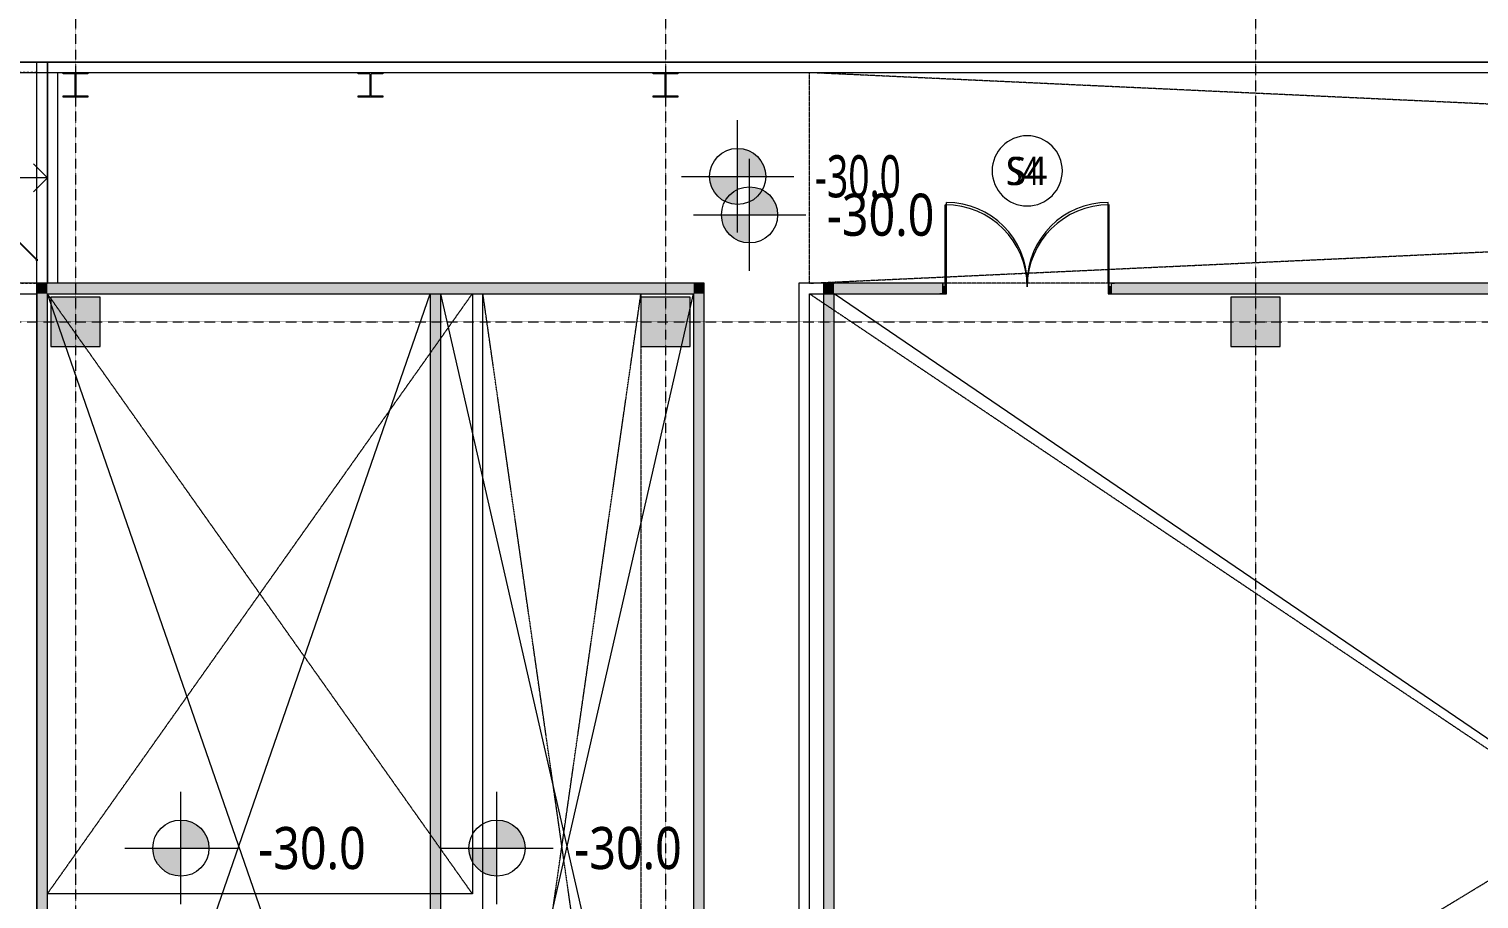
# Model space of a CAD drawing. Extents: x -76427 to 292734, y -42117 to 131250.
# Drawn here: x 167338 to 187982, y 6775 to 19172 of the extents above; entities that cross this region are included whole.
import ezdxf

# ---------------------------------------------------------------- set-up
doc = ezdxf.new("R2010")
doc.units = 0
doc.header["$LTSCALE"] = 10
for name, pattern in [('H12PL1$0$HIDDEN', [0.4, 0.3, -0.1]), ('H12PL1$0$JJP_三點線', [0.9, 0.3, -0.15, 0, -0.15, 0, -0.15, 0, -0.15]), ('XFM7P10ICA$0$H12PL1$0$JJP_三點線', [0.9, 0.3, -0.15, 0, -0.15, 0, -0.15, 0, -0.15]), ('XFM7P10ICA$0$H12PL1$0$TAI_虛線', [5.644, 2.822, -2.822])]:
    doc.linetypes.add(name, pattern=pattern)
for name, color, linetype in [('H12PL1$0$A-LABEL-HIGH.200K', 252, 'Continuous'), ('H12PL1$0$A-OBJE-2D', 252, 'Continuous'), ('H12PL1$0$A-OBJE-2D.200K', 252, 'Continuous'), ('H12PL1$0$A-WALL-IN', 252, 'Continuous'), ('H12PL1$0$A-WALL-IN.200K', 252, 'Continuous'), ('H12PL1$0$D label', 252, 'Continuous'), ('H12PL1$0$Door', 252, 'Continuous'), ('H12PL1$0$Hattch', 252, 'Continuous'), ('H12PL1$0$S-COL', 252, 'Continuous'), ('H12PL1$0$S-COL.200K', 252, 'Continuous'), ('H12PL1$0$S-GRID', 252, 'Continuous'), ('H12PL1$0$S-SLAB-SHOW.200K', 252, 'Continuous'), ('XFM7P10ICA$0$H12PL1$0$A-OBJE-2D', 252, 'Continuous'), ('XFM7P10ICA$0$H12PL1$0$A-TEXT-修改說明', 252, 'Continuous'), ('XFM7P10ICA$0$H12PL1$0$A-WALL-IN', 252, 'Continuous'), ('XFM7P10ICA$0$H12PL1$0$A-WALL-IN-200K.200K', 252, 'Continuous'), ('XFM7P10ICA$0$H12PL1$0$D label', 252, 'Continuous'), ('XFM7P10ICA$0$H12PL1$0$Door', 252, 'Continuous'), ('XFM7P10ICA$0$H12PL1$0$Hattch', 252, 'Continuous'), ('XFM7P10ICA$0$H12PL1$0$S-COL', 252, 'Continuous'), ('XFM7P10ICA$0$H12PL1$0$S-GRID', 252, 'Continuous'), ('XFM7P10ICA$0$H12PL1$0$S-SLAB-SHOW', 252, 'Continuous')]:
    doc.layers.add(name, color=color, linetype=linetype)
doc.styles.add('H12PL1$0$Standard', font='', dxfattribs={"width": 0.8})
doc.styles.add('XFM7P10ICA$0$H12PL1$0$dim-txt', font='isocp.shx', dxfattribs={"width": 0.7, "bigfont": 'chineset.shx'})
doc.styles.add('XFM7P10ICA$0$H12PL1$0$Standard', font='isocp.shx', dxfattribs={"bigfont": 'chineset.shx'})
doc.styles.get('H12PL1$0$Standard').set_extended_font_data('Microsoft JhengHei')
doc.dimstyles.new('XFM7P10ICA$0$H12PL1$0$ARCH-dim-200MM', dxfattribs={"dimscale": 200, "dimtxt": 0.3, "dimasz": 0.1, "dimexe": 0.1, "dimexo": 0.1, "dimgap": 0.05, "dimtad": 1, "dimdec": 0, "dimlfac": 10, "dimrnd": 0.5, "dimdsep": 46, "dimtxsty": 'XFM7P10ICA$0$H12PL1$0$dim-txt', "dimblk": 'XFM7P10ICA$0$H12PL1$0$_Dot', "dimcen": 2, "dimclrd": 256, "dimclre": 256, "dimclrt": 256, "dimadec": 0, "dimazin": 0, "dimtfac": 1, "dimtix": 1, "dimtmove": 2, "dimatfit": 3, "dimldrblk": 'XFM7P10ICA$0$H12PL1$0$_OBLIQUE', "dimfxl": 1, "dimtvp": 1, "dimtolj": 1, "dimarcsym": 0})

# ---------------------------------------------------------------- blocks, each defined once
blk = doc.blocks.new('XFM7P10ICA$0$H12PL1$0$_Dot')
blk = doc.blocks.new('XFM7P10ICA$0$H12PL1$0$_OBLIQUE')
at = {"color": 0, "linetype": 'ByBlock', "lineweight": -2}
blk.add_line((-0.5, -0.5), (0.5, 0.5), dxfattribs=at)
blk = doc.blocks.new('H12PL1$0$D 標記 24[66]_1', base_point=(18155, 1540))
at = {"layer": 'H12PL1$0$D label', "color": 8, "lineweight": 0, "flags": 128}
blk.add_lwpolyline([(18205, 1715, 1), (18105, 1715, 1)], format="xyb", close=True, dxfattribs=at)
at = {"layer": 'H12PL1$0$D label', "color": 6, "lineweight": 0, "insert": (18125.1, 1694.3), "char_height": 40, "attachment_point": 7, "style": 'H12PL1$0$Standard'}
blk.add_mtext('\\A1;\\pt0;S4', dxfattribs=at)
blk = doc.blocks.new('H12PL1')
at = {"layer": 'H12PL1$0$Hattch', "linetype": 'Continuous', "lineweight": 0}
for points in [[(177426.84, 17071.41), (177826.84, 17071.41), (177796.39, 17224.48), (177709.68, 17354.25), (177579.91, 17440.96), (177426.84, 17471.41)], [(177426.84, 17071.41), (177026.84, 17071.41), (177057.28, 16918.33), (177143.99, 16788.56), (177273.76, 16701.85), (177426.84, 16671.41)]]:
    blk.add_hatch(color=256, dxfattribs=at).paths.add_polyline_path(points)
at = {"layer": 'H12PL1$0$A-LABEL-HIGH.200K', "lineweight": 0}
for p, q in [((177426.84, 16271.41), (177426.84, 17871.41)), ((176626.84, 17071.41), (178226.84, 17071.41))]:
    blk.add_line(p, q, dxfattribs=at)
blk.add_circle((177426.84, 17071.41), 400, dxfattribs=at)
at = {"layer": 'H12PL1$0$A-OBJE-2D', "linetype": 'H12PL1$0$HIDDEN', "lineweight": 0}
for p, q in [((178450, 15550), (178450, 18550)), ((178450, 18550), (243150, 18550)), ((178450, 15550), (243150, 18550)), ((243150, 15550), (178450, 18550)), ((243150, 15550), (178450, 15550)), ((167600, 6850), (173650, 15400)), ((173650, 6850), (167600, 15400)), ((173800, -350), (173800, 15400)), ((173800, 15400), (176050, 15400)), ((173800, -350), (176050, 15400)), ((176050, -350), (173800, 15400)), ((176050, 15400), (176050, -350)), ((178450, 1170), (201900, 15400)), ((178450, 15400), (201900, -350))]:
    blk.add_line(p, q, dxfattribs=at)
at = {"layer": 'H12PL1$0$A-OBJE-2D', "lineweight": 0}
for points in [[(167600, 15550), (167600, 18700), (243150, 18700)], [(167750, 15550), (167750, 18550), (243150, 18550)]]:
    blk.add_lwpolyline(points, dxfattribs=at)
at = {"layer": 'H12PL1$0$A-OBJE-2D.200K', "lineweight": 0}
for q in [(167400, 17250), (167400, 16850)]:
    blk.add_line((167600, 17050), q, dxfattribs=at)
at = {"layer": 'H12PL1$0$A-OBJE-2D.200K', "lineweight": 0, "flags": 128}
blk.add_lwpolyline([(167600, 17050), (164000, 17050)], dxfattribs=at)
at = {"layer": 'H12PL1$0$A-WALL-IN', "lineweight": 0}
for p, q in [((180350, 15550), (180307, 15550)), ((180350, 15400), (180350, 15550)), ((182750, 15550), (182793, 15550)), ((182750, 15400), (182750, 15550)), ((180350, 15400), (180307, 15400)), ((182750, 15400), (182793, 15400))]:
    blk.add_line(p, q, dxfattribs=at)
at = {"layer": 'H12PL1$0$A-WALL-IN', "lineweight": 0, "flags": 128}
for points in [[(167450, 15550), (167600, 15550)], [(167450, 15550), (167450, -440)], [(176800, 15550), (167600, 15550)], [(176950, 15550), (176800, 15550)], [(176950, -350), (176950, 15550)], [(178300, 15550), (178300, 15400)], [(180350, 15550), (178300, 15550)], [(201975, 15550), (182750, 15550)], [(167600, 15400), (173650, 15400)], [(167600, 6850), (167600, 15400)], [(173650, 15400), (173650, 6850)], [(173800, 15400), (176800, 15400)], [(173800, -440), (173800, 15400)], [(176800, 15400), (176800, -350)], [(178300, 15400), (178300, 1170)], [(178450, 1170), (178450, 15400)], [(178450, 15400), (180350, 15400)], [(182750, 15400), (201900, 15400)], [(173650, 6850), (167600, 6850)]]:
    blk.add_lwpolyline(points, dxfattribs=at)
at = {"layer": 'H12PL1$0$A-WALL-IN.200K', "lineweight": 0, "flags": 128}
for points in [[(243150, 18700), (39500, 18700)], [(163975, 18550), (167825, 18550)], [(168175, 18550), (172025, 18550)], [(172375, 18550), (176225, 18550)], [(176575, 18550), (243150, 18550)], [(167450, 15550), (42650, 15550)], [(167450, 15400), (167450, 15550)], [(102550, 15400), (167450, 15400)]]:
    blk.add_lwpolyline(points, dxfattribs=at)
at = {"layer": 'H12PL1$0$Door', "lineweight": 0}
for p, q in [((180400, 15550), (180400, 16700)), ((182700, 15550), (182700, 16700)), ((180350, 15550), (180307, 15550)), ((180350, 15550), (180307, 15550)), ((180400, 15550), (180350, 15550)), ((180350, 15550), (180350, 15400)), ((180350, 15400), (180350, 15550)), ((180350, 15400), (180350, 15550)), ((180400, 15400), (180400, 15550)), ((182750, 15550), (182700, 15550)), ((182700, 15550), (182700, 15400)), ((182750, 15400), (182750, 15550)), ((182750, 15400), (182750, 15550)), ((182750, 15400), (182750, 15550)), ((182750, 15550), (182793, 15550)), ((182750, 15550), (182793, 15550)), ((180350, 15400), (180307, 15400)), ((180350, 15400), (180307, 15400)), ((180350, 15400), (180400, 15400)), ((182700, 15400), (182750, 15400)), ((182750, 15400), (182793, 15400)), ((182750, 15400), (182793, 15400))]:
    blk.add_line(p, q, dxfattribs=at)
for centre, start, end in [((180400, 15550), 0, 90), ((182700, 15550), 90, 180)]:
    blk.add_arc(centre, 1150, start, end, dxfattribs=at)
at = {"layer": 'H12PL1$0$S-COL', "lineweight": 0, "flags": 128}
for points in [[(167650, 14650), (168350, 14650), (168350, 15350), (167650, 15350)], [(176050, 14650), (176750, 14650), (176750, 15350), (176050, 15350)], [(184450, 14650), (185150, 14650), (185150, 15350), (184450, 15350)]]:
    blk.add_lwpolyline(points, close=True, dxfattribs=at)
at = {"layer": 'H12PL1$0$S-COL.200K', "lineweight": 0, "flags": 128}
for points in [[(168175, 18550), (168175, 18531), (168013, 18531, 0.41421356), (168006, 18524), (168006, 18226, 0.41421356), (168013, 18219), (168175, 18219), (168175, 18200), (167825, 18200), (167825, 18219), (167987, 18219, 0.41421356), (167994, 18226), (167994, 18524, 0.41421356), (167987, 18531), (167825, 18531), (167825, 18550)], [(172375, 18550), (172375, 18531), (172213, 18531, 0.41421356), (172206, 18524), (172206, 18226, 0.41421356), (172213, 18219), (172375, 18219), (172375, 18200), (172025, 18200), (172025, 18219), (172187, 18219, 0.41421356), (172194, 18226), (172194, 18524, 0.41421356), (172187, 18531), (172025, 18531), (172025, 18550)], [(176575, 18550), (176575, 18531), (176413, 18531, 0.41421356), (176406, 18524), (176406, 18226, 0.41421356), (176413, 18219), (176575, 18219), (176575, 18200), (176225, 18200), (176225, 18219), (176387, 18219, 0.41421356), (176394, 18226), (176394, 18524, 0.41421356), (176387, 18531), (176225, 18531), (176225, 18550)]]:
    blk.add_lwpolyline(points, format="xyb", close=True, dxfattribs=at)
at = {"layer": 'H12PL1$0$S-GRID', "linetype": 'H12PL1$0$JJP_三點線', "lineweight": 0}
for p, q in [((168000, 128250), (168000, -28000)), ((176400, 128250), (176400, -28000)), ((184800, 128250), (184800, -28000)), ((-29000, 15000), (289600, 15000))]:
    blk.add_line(p, q, dxfattribs=at)
at = {"layer": 'H12PL1$0$S-SLAB-SHOW.200K', "lineweight": 0, "flags": 128}
blk.add_lwpolyline([(97475, 18700), (97475, 15550), (93300, 15550), (93300, -350), (126850, -350), (126850, -2500), (151550, -2500), (151550, -350), (167450, -350), (167450, 15550), (164000, 15550), (164000, 18700)], close=True, dxfattribs=at)
at = {"layer": 'H12PL1$0$S-SLAB-SHOW.200K', "lineweight": 0}
blk.add_lwpolyline([(167600, 15550), (164000, 15550), (164000, 18700), (167600, 18700)], close=True, dxfattribs=at)
at = {"layer": 'H12PL1$0$D label', "lineweight": 0, "xscale": 10, "yscale": 10, "zscale": 10}
blk.add_blockref('H12PL1$0$D 標記 24[66]_1', (181550, 15400), dxfattribs=at)
at = {"layer": 'H12PL1$0$A-LABEL-HIGH.200K', "lineweight": 0, "insert": (178526.84, 16761.52), "char_height": 600, "attachment_point": 7, "style": 'H12PL1$0$Standard'}
blk.add_mtext('\\A1;{\\W0.68;-30.0}', dxfattribs=at)
blk = doc.blocks.new('XFM7P10ICA$0$H12PL1')
at = {"layer": 'XFM7P10ICA$0$H12PL1$0$Hattch', "linetype": 'Continuous', "lineweight": 0}
for points in [[(177596.26, 16523.74), (177996.26, 16523.74), (177965.81, 16676.82), (177879.1, 16806.58), (177749.33, 16893.29), (177596.26, 16923.74)], [(177596.26, 16523.74), (177196.26, 16523.74), (177226.71, 16370.67), (177313.42, 16240.9), (177443.19, 16154.19), (177596.26, 16123.74)], [(167600, 15550), (167450, 15550), (167600, 15400)], [(167600, 15400), (167450, 15550), (167450, 15400)], [(167600, 15400), (176800, 15400), (176800, 15550), (167600, 15550)], [(176800, 15400), (176950, 15550), (176800, 15550)], [(176800, 15400), (176950, 15400), (176950, 15550)], [(178800, 15550), (178650, 15550), (178800, 15400)], [(178800, 15400), (178650, 15550), (178650, 15400)], [(178800, 15400), (180350, 15400), (180350, 15550), (178800, 15550)], [(180350, 15400), (180382, 15400), (180382, 15500), (180350, 15500)], [(182750, 15500), (182718, 15500), (182718, 15400), (182750, 15400)], [(182750, 15400), (201975, 15400), (201975, 15550), (182750, 15550)], [(167450, 15400), (167450, -440), (167600, -440), (167600, 15400)], [(167650, 14650), (168350, 14650), (168350, 15350), (167650, 15350)], [(173200, -440), (173200, 15400), (173050, 15400), (173050, -440)], [(176050, 14650), (176750, 14650), (176750, 15350), (176050, 15350)], [(176800, 15400), (176800, -440), (176950, -440), (176950, 15400)], [(178650, 15400), (178650, -440), (178800, -440), (178800, 15400)], [(184450, 14650), (185150, 14650), (185150, 15350), (184450, 15350)], [(169500, 7500), (169900, 7500), (169869.55, 7653.07), (169782.84, 7782.84), (169653.07, 7869.55), (169500, 7900)], [(174000, 7500), (174400, 7500), (174369.55, 7653.07), (174282.84, 7782.84), (174153.07, 7869.55), (174000, 7900)], [(169500, 7500), (169100, 7500), (169130.45, 7346.93), (169217.16, 7217.16), (169346.93, 7130.45), (169500, 7100)], [(174000, 7500), (173600, 7500), (173630.45, 7346.93), (173717.16, 7217.16), (173846.93, 7130.45), (174000, 7100)]]:
    blk.add_hatch(color=256, dxfattribs=at).paths.add_polyline_path(points)
at = {"layer": 'XFM7P10ICA$0$H12PL1$0$A-OBJE-2D', "lineweight": 0}
for p, q in [((167600, -350), (173050, 15400)), ((173050, -350), (167600, 15400)), ((173200, -350), (176800, 15400)), ((176800, -350), (173200, 15400)), ((201900, -350), (178800, 15400))]:
    blk.add_line(p, q, dxfattribs=at)
for points in [[(167450, 15550), (167450, 18700), (243150, 18700)], [(167600, 15550), (167600, 18550), (243150, 18550)]]:
    blk.add_lwpolyline(points, dxfattribs=at)
at = {"layer": 'XFM7P10ICA$0$H12PL1$0$A-WALL-IN', "lineweight": 0}
for p, q in [((180350, 15550), (180307, 15550)), ((180350, 15500), (180350, 15550)), ((180350, 15400), (180350, 15500)), ((182750, 15550), (182793, 15550)), ((182750, 15500), (182750, 15550)), ((182750, 15400), (182750, 15500)), ((180350, 15400), (180307, 15400)), ((182750, 15400), (182793, 15400))]:
    blk.add_line(p, q, dxfattribs=at)
at = {"layer": 'XFM7P10ICA$0$H12PL1$0$A-WALL-IN', "lineweight": 0, "flags": 128}
for points in [[(167450, 15550), (167600, 15550)], [(167450, 15550), (167450, -440)], [(176800, 15550), (167600, 15550)], [(176950, 15550), (176800, 15550)], [(176950, -440), (176950, 15550)], [(178650, 15550), (178800, 15550)], [(178650, 15550), (178650, -440)], [(180350, 15550), (178800, 15550)], [(201975, 15550), (182750, 15550)], [(167600, 15400), (173050, 15400)], [(167600, -440), (167600, 15400)], [(173050, 15400), (173050, -440)], [(173200, 15400), (176800, 15400)], [(173200, -440), (173200, 15400)], [(176800, 15400), (176800, -440)], [(178800, 15400), (180350, 15400)], [(178800, -440), (178800, 15400)], [(182750, 15400), (201900, 15400)]]:
    blk.add_lwpolyline(points, dxfattribs=at)
at = {"layer": 'XFM7P10ICA$0$H12PL1$0$A-WALL-IN-200K.200K', "linetype": 'XFM7P10ICA$0$H12PL1$0$TAI_虛線', "lineweight": 0}
for points in [[(167450, 18700), (18450, 18700)], [(167450, 18550), (18450, 18550)], [(76250, -350), (76250, 15550), (167450, 15550)], [(76400, -350), (76400, 15400), (167450, 15400)]]:
    blk.add_lwpolyline(points, dxfattribs=at)
at = {"layer": 'XFM7P10ICA$0$H12PL1$0$D label', "lineweight": 0, "flags": 128}
blk.add_lwpolyline([(182050, 17150, 1), (181050, 17150, 1)], format="xyb", close=True, dxfattribs=at)
at = {"layer": 'XFM7P10ICA$0$H12PL1$0$Door', "lineweight": 0}
for p, q in [((180382, 15500), (180382, 16668)), ((182718, 15500), (182718, 16668)), ((180350, 15550), (180307, 15550)), ((180350, 15550), (180307, 15550)), ((180350, 15500), (180350, 15550)), ((180350, 15500), (180350, 15550)), ((180382, 15500), (180350, 15500)), ((180350, 15500), (180350, 15400)), ((180350, 15400), (180350, 15500)), ((180350, 15400), (180350, 15500)), ((180382, 15400), (180382, 15500)), ((182750, 15500), (182718, 15500)), ((182718, 15500), (182718, 15400)), ((182750, 15500), (182750, 15550)), ((182750, 15500), (182750, 15550)), ((182750, 15550), (182793, 15550)), ((182750, 15550), (182793, 15550)), ((182750, 15400), (182750, 15500)), ((182750, 15400), (182750, 15500)), ((182750, 15400), (182750, 15500)), ((180350, 15400), (180307, 15400)), ((180350, 15400), (180307, 15400)), ((180350, 15400), (180382, 15400)), ((182718, 15400), (182750, 15400)), ((182750, 15400), (182793, 15400)), ((182750, 15400), (182793, 15400))]:
    blk.add_line(p, q, dxfattribs=at)
for centre, start, end in [((180382, 15500), 0, 90), ((182718, 15500), 90, 180)]:
    blk.add_arc(centre, 1168, start, end, dxfattribs=at)
at = {"layer": 'XFM7P10ICA$0$H12PL1$0$S-COL', "lineweight": 0, "flags": 128}
for points in [[(167650, 14650), (168350, 14650), (168350, 15350), (167650, 15350)], [(176050, 14650), (176750, 14650), (176750, 15350), (176050, 15350)], [(184450, 14650), (185150, 14650), (185150, 15350), (184450, 15350)]]:
    blk.add_lwpolyline(points, close=True, dxfattribs=at)
at = {"layer": 'XFM7P10ICA$0$H12PL1$0$S-GRID', "linetype": 'XFM7P10ICA$0$H12PL1$0$JJP_三點線', "lineweight": 0}
for p, q in [((168000, 128250), (168000, -28000)), ((176400, 128250), (176400, -28000)), ((184800, 128250), (184800, -28000)), ((-29000, 15000), (289600, 15000))]:
    blk.add_line(p, q, dxfattribs=at)
at = {"layer": 'XFM7P10ICA$0$H12PL1$0$S-SLAB-SHOW', "lineweight": 0}
for p, q in [((177596.26, 15723.74), (177596.26, 17323.74)), ((176796.26, 16523.74), (178396.26, 16523.74)), ((169500, 6700), (169500, 8300)), ((174000, 6700), (174000, 8300)), ((168700, 7500), (170300, 7500)), ((173200, 7500), (174800, 7500))]:
    blk.add_line(p, q, dxfattribs=at)
for centre in [(177596.26, 16523.74), (169500, 7500), (174000, 7500)]:
    blk.add_circle(centre, 400, dxfattribs=at)
at = {"layer": 'XFM7P10ICA$0$H12PL1$0$D label', "lineweight": 0, "insert": (181250.76, 16943.41), "char_height": 400, "attachment_point": 7, "style": 'XFM7P10ICA$0$H12PL1$0$Standard'}
blk.add_mtext('\\A1;\\pt0;{\\fMicrosoft JhengHei|b0|i0|c136|p34;S4}', dxfattribs=at)
at = {"layer": 'XFM7P10ICA$0$H12PL1$0$S-SLAB-SHOW', "lineweight": 0, "char_height": 600, "attachment_point": 7, "style": 'XFM7P10ICA$0$H12PL1$0$Standard'}
for insert in [(178696.26, 16213.86), (170600, 7190.12), (175100, 7190.12)]:
    blk.add_mtext('\\A1;{\\fMicrosoft JhengHei|b0|i0|c136|p34;\\W0.85;-30.0}', dxfattribs=dict(at, insert=insert))
at = {"layer": 'XFM7P10ICA$0$H12PL1$0$A-TEXT-修改說明', "lineweight": 0, "annotation_type": 0, "has_hookline": 1, "hookline_direction": 1, "text_width": 7439.28}
blk.add_leader([(167450, 15883.12), (166018.46, 17291.55), (164895.99, 16928.48), (164875.99, 16928.48)], dimstyle='XFM7P10ICA$0$H12PL1$0$ARCH-dim-200MM', dxfattribs=at)
blk = doc.blocks.new('XFM7P10ICA')
blk.add_blockref('XFM7P10ICA$0$H12PL1', (0, 0))

msp = doc.modelspace()

# ---------------------------------------------------------------- block references
msp.add_blockref('XFM7P10ICA', (0, 0))

# ---------------------------------------------------------------- next in the draw order: block references
msp.add_blockref('H12PL1', (0, 0))

doc.saveas('drawing.dxf')
